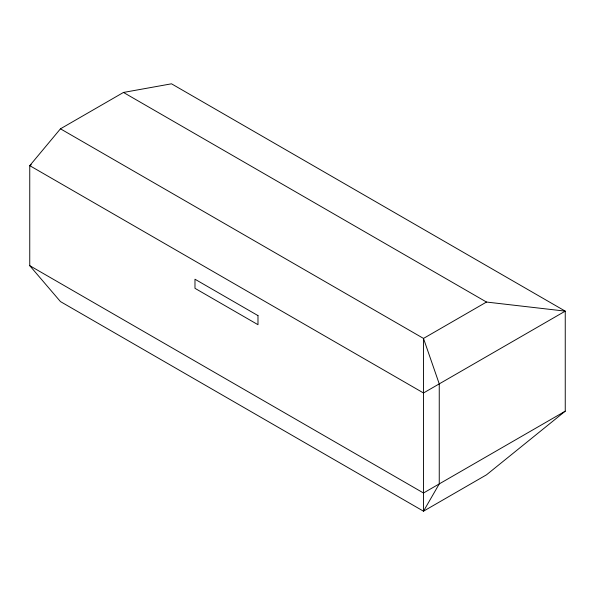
<?xml version="1.0" encoding="UTF-8"?>
<svg xmlns="http://www.w3.org/2000/svg" width="595" height="595" viewBox="0 0 595 595"><rect width="100%" height="100%" fill="white"/><g stroke="black" fill="none" stroke-linecap="round" stroke-linejoin="round"><path stroke-width="0.89" d="M60.459 128.817L29.75 165.648L29.75 265.675L60.459 301.591L423.499 511.194L486.502 474.817L565.25 411.167L565.25 311.14L171.501 83.806L123.463 92.448L60.459 128.817L423.499 338.421L439.251 383.887L439.251 483.913L423.499 511.194L423.499 338.421L486.502 302.044L565.25 311.14L423.499 392.975L29.75 165.648L31.327 164.741M565.25 411.167L423.499 493.002L29.75 265.675M123.463 92.448L486.502 302.044M257.985 315.603L194.982 279.233L194.982 288.322L257.985 324.699L257.985 315.603"/></g></svg>
